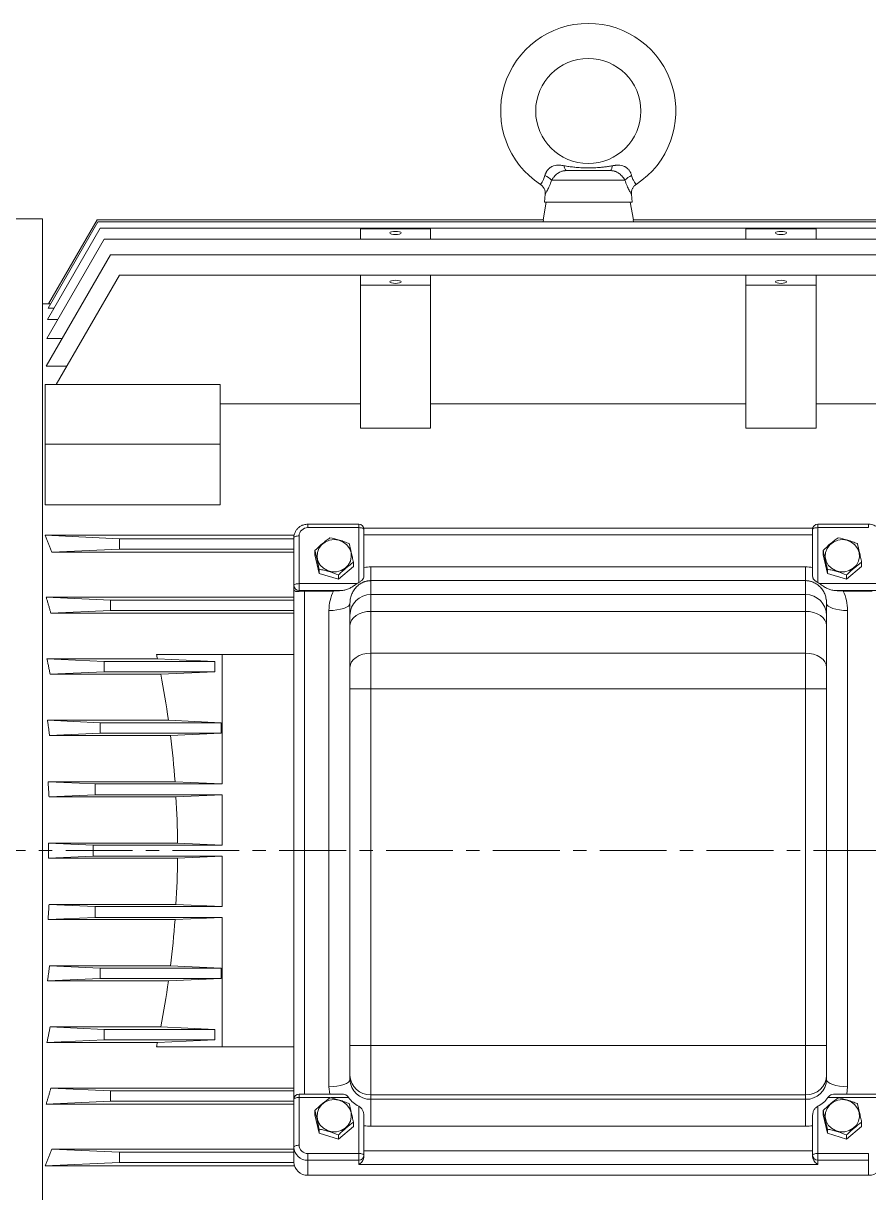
# Model space of a CAD drawing. Header units: millimetres. Extents: x -1229 to 6348, y -522 to 5252.
# Drawn here: x 520.5 to 761.7, y 1325.7 to 1659.3 of the extents above; entities that cross this region are included whole.
import ezdxf

# ---------------------------------------------------------------- set-up
doc = ezdxf.new("R2010")
doc.units = ezdxf.units.MM
doc.header["$LTSCALE"] = 25.4
doc.linetypes.add('CENTERX2', pattern=[0.8, 0.5, -0.1, 0.1, -0.1])
doc.layers.add('Centerline', color=5, linetype='CENTERX2', lineweight=5)

# ---------------------------------------------------------------- blocks, each defined once
blk = doc.blocks.new('HHI 286TS FRONT VIEW')
at = {"color": 7, "linetype": 'Continuous', "lineweight": 5}
for p, q in [((-332.43, 191.26), (-353.37, 191.26)), ((-355.2, 187.28), (-355.4, 185)), ((-330.4, 185), (-330.6, 187.28)), ((-354.9, 185), (-355.78, 180)), ((-330.4, 185), (-355.4, 185)), ((-330.02, 180), (-330.9, 185)), ((-498.6, 180.2), (-621.6, 180.2)), ((-498.6, 180.2), (-498.6, -158.04)), ((-482.17, 177.54), (-497.2, 151.5)), ((-482.83, 179.39), (-497.05, 154.76)), ((-483.04, 180), (-496.91, 155.99)), ((-355.69, 180), (-483.04, 180)), ((-202.97, 179.39), (-482.83, 179.39)), ((-203.63, 177.54), (-482.17, 177.54)), ((-407.9, 177.42), (-407.9, 174.43)), ((-407.9, 177.42), (-387.9, 177.42)), ((-387.9, 177.42), (-387.9, 174.43)), ((-355.69, 180), (-355.8, 179.39)), ((-330, 179.39), (-330.11, 180)), ((-202.76, 180), (-330.11, 180)), ((-297.9, 174.43), (-297.9, 177.42)), ((-277.9, 177.42), (-297.9, 177.42)), ((-277.9, 174.43), (-277.9, 177.42)), ((-481.01, 174.43), (-497.37, 146.08)), ((-204.79, 174.43), (-481.01, 174.43)), ((-479.24, 170), (-497.59, 138.22)), ((-206.56, 170), (-479.24, 170)), ((-476.67, 164.19), (-494.71, 132.94)), ((-407.9, 164.19), (-476.67, 164.19)), ((-407.9, 164.19), (-407.9, 161.28)), ((-387.9, 164.19), (-407.9, 164.19)), ((-387.9, 164.19), (-387.9, 161.28)), ((-297.9, 164.19), (-387.9, 164.19)), ((-277.9, 164.19), (-297.9, 164.19)), ((-297.9, 161.28), (-297.9, 164.19)), ((-277.9, 161.28), (-277.9, 164.19)), ((-209.13, 164.19), (-277.9, 164.19)), ((-407.9, 161.28), (-407.9, 120.56)), ((-407.9, 161.28), (-387.9, 161.28)), ((-387.9, 161.28), (-387.9, 120.56)), ((-277.9, 161.28), (-297.9, 161.28)), ((-297.9, 120.56), (-297.9, 161.28)), ((-277.9, 120.56), (-277.9, 161.28)), ((-496.91, 156), (-498.6, 156)), ((-495.32, 154.76), (-497.05, 154.76)), ((-496.34, 155.99), (-496.91, 155.99)), ((-494.24, 151.5), (-497.2, 151.5)), ((-493.05, 146.08), (-497.37, 146.08)), ((-491.67, 138.22), (-497.59, 138.22)), ((-497.9, 132.94), (-447.9, 132.94)), ((-497.9, 115.97), (-497.9, 132.94)), ((-447.9, 115.97), (-447.9, 132.94)), ((-407.9, 127.45), (-447.9, 127.45)), ((-297.9, 127.45), (-387.9, 127.45)), ((-237.9, 127.45), (-277.9, 127.45)), ((-387.9, 120.56), (-407.9, 120.56)), ((-277.9, 120.56), (-297.9, 120.56)), ((-497.9, 115.97), (-447.9, 115.97)), ((-497.9, 98.67), (-497.9, 115.97)), ((-447.9, 115.97), (-447.9, 98.67)), ((-447.9, 98.67), (-497.9, 98.67)), ((-408.4, 93.13), (-422.9, 93.13)), ((-422.9, 92.14), (-422.9, 93.13)), ((-422.9, 92.14), (-408.4, 92.14)), ((-408.4, 92.14), (-408.4, 93.13)), ((-408.4, 92.14), (-408.4, 76.48)), ((-278.85, 92.02), (-406.95, 92.02)), ((-406.9, 78.65), (-406.9, 91.63)), ((-278.9, 91.63), (-278.9, 78.65)), ((-262.9, 93.13), (-277.4, 93.13)), ((-277.4, 93.13), (-277.4, 92.14)), ((-277.4, 92.14), (-277.4, 76.48)), ((-277.4, 92.14), (-262.9, 92.14)), ((-262.9, 92.14), (-262.9, 93.13)), ((-476.67, 89), (-497.88, 89.96)), ((-497.88, 89.96), (-426.8, 89.96)), ((-476.67, 89), (-426.9, 89)), ((-476.67, 86), (-476.67, 89)), ((-426.9, 75.65), (-426.9, 89.28)), ((-425.4, 76.17), (-425.4, 89.79)), ((-406.9, 90.05), (-278.9, 90.05)), ((-495.99, 85.12), (-476.67, 86)), ((-426.9, 85.12), (-495.99, 85.12)), ((-426.9, 86), (-476.67, 86)), ((-420.89, 84.41), (-420.89, 85.61)), ((-420.89, 84.41), (-419.68, 79.11)), ((-275.89, 84.41), (-275.89, 85.61)), ((-274.68, 79.11), (-275.89, 84.41)), ((-419.68, 80.3), (-419.68, 79.11)), ((-414.19, 77.44), (-409.91, 81.08)), ((-409.91, 82.27), (-409.91, 81.08)), ((-404.9, 80.95), (-404.9, 77.03)), ((-280.9, 80.95), (-404.9, 80.95)), ((-280.9, 80.95), (-280.9, 77.03)), ((-274.68, 79.11), (-274.68, 80.3)), ((-264.91, 81.08), (-269.19, 77.44)), ((-264.91, 81.08), (-264.91, 82.27)), ((-419.68, 79.11), (-414.19, 77.44)), ((-414.19, 78.64), (-414.19, 77.44)), ((-404.9, 73.07), (-404.9, 77.03)), ((-280.9, 77.03), (-404.9, 77.03)), ((-280.9, 77.03), (-280.9, 73.07)), ((-269.19, 77.44), (-274.68, 79.11)), ((-269.19, 77.44), (-269.19, 78.64)), ((-426.9, 74.46), (-426.9, 75.65)), ((-426.9, -70.94), (-426.9, 74.46)), ((-425.4, 75.65), (-425.4, 76.17)), ((-408.9, 76.17), (-425.4, 76.17)), ((-425.4, 74.24), (-425.4, 75.65)), ((-425.4, 74.24), (-412.94, 74.24)), ((-425.4, 74.24), (-425.4, 73.94)), ((-423.9, 74.07), (-415.63, 74.07)), ((-423.9, -69.44), (-423.9, 74.07)), ((-276.9, 76.17), (-260.4, 76.17)), ((-272.86, 74.24), (-260.4, 74.24)), ((-270.17, 74.07), (-261.9, 74.07)), ((-497.59, 72.33), (-426.9, 72.33)), ((-497.59, 72.33), (-479.24, 71.5)), ((-479.24, 71.5), (-426.9, 71.5)), ((-479.24, 68.5), (-479.24, 71.5)), ((-410.9, 67.09), (-410.9, 70.56)), ((-404.9, 68.26), (-404.9, 73.07)), ((-280.9, 73.07), (-404.9, 73.07)), ((-280.9, 68.26), (-280.9, 73.07)), ((-274.9, 67.09), (-274.9, 70.56)), ((-496.25, 67.73), (-479.24, 68.5)), ((-426.9, 67.73), (-496.25, 67.73)), ((-426.9, 68.5), (-479.24, 68.5)), ((-416.9, 68.51), (-416.9, -67.35)), ((-404.9, 56.33), (-404.9, 68.26)), ((-404.9, 68.26), (-280.9, 68.26)), ((-280.9, 68.26), (-280.9, 56.33)), ((-268.9, -67.35), (-268.9, 68.51)), ((-410.9, 52.28), (-410.9, 64.21)), ((-274.9, 52.28), (-274.9, 64.21)), ((-497.37, 54.74), (-465.83, 54.74)), ((-497.37, 54.74), (-481.01, 54)), ((-481.01, 54), (-449.46, 54)), ((-481.01, 54), (-481.01, 51)), ((-447.4, 56), (-466.1, 56)), ((-465.83, 54.74), (-449.46, 54)), ((-449.46, 54), (-449.46, 51)), ((-447.4, 19.04), (-447.4, 56)), ((-426.9, 56), (-447.4, 56)), ((-404.9, 46.19), (-404.9, 56.33)), ((-280.9, 56.33), (-404.9, 56.33)), ((-280.9, 56.33), (-280.9, 46.19)), ((-481.01, 51), (-496.46, 50.3)), ((-464.91, 50.3), (-496.46, 50.3)), ((-449.46, 51), (-481.01, 51)), ((-464.91, 50.3), (-449.46, 51)), ((-410.9, 46.19), (-404.9, 46.19)), ((-410.9, -55.59), (-410.9, 46.19)), ((-404.9, -55.59), (-404.9, 46.19)), ((-404.9, 46.19), (-280.9, 46.19)), ((-280.9, 46.19), (-274.9, 46.19)), ((-280.9, 46.19), (-280.9, -55.59)), ((-274.9, -55.59), (-274.9, 46.19)), ((-497.2, 37.18), (-482.17, 36.5)), ((-497.2, 37.18), (-462.7, 37.18)), ((-462.7, 37.18), (-447.67, 36.5)), ((-482.17, 33.5), (-496.62, 32.84)), ((-482.17, 36.5), (-447.67, 36.5)), ((-482.17, 36.5), (-482.17, 33.5)), ((-447.67, 33.5), (-482.17, 33.5)), ((-447.67, 33.5), (-462.12, 32.84)), ((-447.67, 36.5), (-447.67, 33.5)), ((-462.12, 32.84), (-496.62, 32.84)), ((-497.05, 19.64), (-483.63, 19.04)), ((-497.05, 19.64), (-460.82, 19.64)), ((-483.63, 19.04), (-483.63, 15.96)), ((-483.63, 19.04), (-447.4, 19.04)), ((-460.82, 19.64), (-447.4, 19.04)), ((-483.63, 15.96), (-496.77, 15.37)), ((-460.54, 15.37), (-496.77, 15.37)), ((-447.4, 15.96), (-483.63, 15.96)), ((-460.54, 15.37), (-447.4, 15.96)), ((-447.4, 1.55), (-447.4, 15.96)), ((-496.91, 2.13), (-484.2, 1.55)), ((-496.91, 2.13), (-460.11, 2.13)), ((-484.2, 1.55), (-484.2, -1.55)), ((-484.2, 1.55), (-447.4, 1.55)), ((-460.11, 2.13), (-447.4, 1.55)), ((-484.2, -1.55), (-496.91, -2.13)), ((-460.11, -2.13), (-496.91, -2.13)), ((-447.4, -1.55), (-484.2, -1.55)), ((-460.11, -2.13), (-447.4, -1.55)), ((-447.4, -15.96), (-447.4, -1.55)), ((-496.77, -15.37), (-483.63, -15.96)), ((-496.77, -15.37), (-460.54, -15.37)), ((-483.63, -15.96), (-483.63, -19.04)), ((-483.63, -15.96), (-447.4, -15.96)), ((-460.54, -15.37), (-447.4, -15.96)), ((-483.63, -19.04), (-497.05, -19.64)), ((-460.82, -19.64), (-497.05, -19.64)), ((-447.4, -19.04), (-483.63, -19.04)), ((-460.82, -19.64), (-447.4, -19.04)), ((-447.4, -56), (-447.4, -19.04)), ((-496.62, -32.84), (-482.17, -33.5)), ((-496.62, -32.84), (-462.12, -32.84)), ((-462.12, -32.84), (-447.67, -33.5)), ((-482.17, -36.5), (-497.2, -37.18)), ((-482.17, -33.5), (-482.17, -36.5)), ((-482.17, -33.5), (-447.67, -33.5)), ((-447.67, -36.5), (-482.17, -36.5)), ((-447.67, -36.5), (-462.7, -37.18)), ((-447.67, -33.5), (-447.67, -36.5)), ((-462.7, -37.18), (-497.2, -37.18)), ((-496.46, -50.3), (-481.01, -51)), ((-496.46, -50.3), (-464.91, -50.3)), ((-481.01, -51), (-481.01, -54)), ((-481.01, -51), (-449.46, -51)), ((-464.91, -50.3), (-449.46, -51)), ((-449.46, -51), (-449.46, -54)), ((-481.01, -54), (-497.37, -54.74)), ((-465.83, -54.74), (-497.37, -54.74)), ((-449.46, -54), (-481.01, -54)), ((-466.1, -56), (-447.4, -56)), ((-449.46, -54), (-465.83, -54.74)), ((-447.4, -56), (-426.9, -56)), ((-404.9, -55.59), (-410.9, -55.59)), ((-404.9, -69.69), (-404.9, -55.59)), ((-280.9, -55.59), (-404.9, -55.59)), ((-280.9, -55.59), (-280.9, -69.69)), ((-274.9, -55.59), (-280.9, -55.59)), ((-410.9, -64.05), (-410.9, -65.3)), ((-274.9, -65.3), (-274.9, -64.05)), ((-496.25, -67.73), (-479.24, -68.5)), ((-496.25, -67.73), (-426.9, -67.73)), ((-479.24, -71.5), (-479.24, -68.5)), ((-479.24, -68.5), (-426.9, -68.5)), ((-413.2, -69.44), (-425.4, -69.44)), ((-425.4, -70.43), (-425.4, -69.44)), ((-416.9, -67.35), (-416.67, -69.44)), ((-404.9, -69.69), (-280.9, -69.69)), ((-404.9, -70.94), (-404.9, -69.69)), ((-280.9, -69.69), (-280.9, -70.94)), ((-260.4, -69.44), (-272.57, -69.44)), ((-269.13, -69.44), (-268.9, -67.35)), ((-479.24, -71.5), (-497.59, -72.33)), ((-426.9, -72.33), (-497.59, -72.33)), ((-426.9, -71.5), (-479.24, -71.5)), ((-426.9, -84.56), (-426.9, -70.94)), ((-425.4, -84.05), (-425.4, -70.43)), ((-416.63, -70.43), (-425.4, -70.43)), ((-411.28, -70.43), (-416.49, -70.43)), ((-408.4, -86.4), (-408.4, -72.93)), ((-404.9, -70.94), (-280.9, -70.94)), ((-404.9, -70.94), (-404.9, -78.63)), ((-280.9, -78.63), (-280.9, -70.94)), ((-277.4, -86.4), (-277.4, -72.93)), ((-274.52, -70.43), (-271.63, -70.43)), ((-271.49, -70.43), (-260.4, -70.43)), ((-420.89, -75.34), (-420.89, -74.14)), ((-419.68, -80.64), (-420.89, -75.34)), ((-406.9, -86.91), (-406.9, -76.01)), ((-278.9, -76.01), (-278.9, -86.91)), ((-275.89, -75.34), (-275.89, -74.14)), ((-275.89, -75.34), (-274.68, -80.64)), ((-419.68, -80.64), (-419.68, -79.45)), ((-409.91, -78.67), (-414.19, -82.31)), ((-409.91, -78.67), (-409.91, -77.47)), ((-404.9, -78.63), (-280.9, -78.63)), ((-274.68, -79.45), (-274.68, -80.64)), ((-269.19, -82.31), (-264.91, -78.67)), ((-264.91, -77.47), (-264.91, -78.67)), ((-414.19, -82.31), (-419.68, -80.64)), ((-414.19, -82.31), (-414.19, -81.11)), ((-274.68, -80.64), (-269.19, -82.31)), ((-269.19, -81.11), (-269.19, -82.31)), ((-495.99, -85.12), (-476.67, -86)), ((-495.99, -85.12), (-426.9, -85.12)), ((-476.67, -89), (-476.67, -86)), ((-476.67, -86), (-426.9, -86)), ((-426.9, -88.84), (-426.9, -84.56)), ((-422.9, -86.4), (-422.9, -88.32)), ((-408.4, -86.4), (-422.9, -86.4)), ((-408.4, -86.91), (-408.4, -86.4)), ((-278.9, -85.67), (-406.9, -85.67)), ((-277.4, -86.91), (-277.4, -86.4)), ((-262.9, -86.4), (-277.4, -86.4)), ((-262.9, -86.4), (-262.9, -88.32)), ((-476.67, -89), (-497.88, -89.96)), ((-426.72, -89.96), (-497.88, -89.96)), ((-426.9, -89), (-476.67, -89)), ((-422.9, -88.32), (-408.4, -88.32)), ((-422.9, -92.6), (-422.9, -88.32)), ((-408.4, -88.32), (-408.4, -86.91)), ((-408.4, -88.32), (-408.4, -89.52)), ((-408.4, -89.52), (-277.4, -89.52)), ((-406.9, -87.22), (-406.9, -86.91)), ((-278.9, -87.22), (-278.9, -86.91)), ((-277.4, -86.91), (-277.4, -88.32)), ((-277.4, -88.32), (-262.9, -88.32)), ((-277.4, -89.52), (-277.4, -88.32)), ((-262.9, -88.32), (-262.9, -92.6)), ((-422.9, -92.6), (-262.9, -92.6))]:
    blk.add_line(p, q, dxfattribs=at)
at = {"color": 7, "linetype": 'Continuous', "lineweight": 5, "flags": 128}
for points in [[(-349.8, 195.39), (-349.74, 195.09), (-349.67, 194.81), (-349.59, 194.57), (-349.5, 194.37), (-349.4, 194.21), (-349.3, 194.09), (-349.2, 194.02), (-349.09, 194)], [(-336.71, 194), (-336.6, 194.02), (-336.5, 194.09), (-336.4, 194.21), (-336.3, 194.37), (-336.21, 194.57), (-336.13, 194.81), (-336.06, 195.09), (-336, 195.39)], [(-397.9, 175.78), (-397.29, 175.81), (-396.77, 175.91), (-396.42, 176.06), (-396.3, 176.23), (-396.42, 176.4), (-396.77, 176.54), (-397.29, 176.64), (-397.9, 176.67), (-398.51, 176.64), (-399.03, 176.54), (-399.38, 176.4), (-399.5, 176.23), (-399.38, 176.06), (-399.03, 175.91), (-398.51, 175.81), (-397.9, 175.78)], [(-287.9, 175.78), (-288.51, 175.81), (-289.03, 175.91), (-289.38, 176.06), (-289.5, 176.23), (-289.38, 176.4), (-289.03, 176.54), (-288.51, 176.64), (-287.9, 176.67), (-287.29, 176.64), (-286.77, 176.54), (-286.42, 176.4), (-286.3, 176.23), (-286.42, 176.06), (-286.77, 175.91), (-287.29, 175.81), (-287.9, 175.78)], [(-397.9, 161.83), (-398.51, 161.86), (-399.03, 161.96), (-399.38, 162.11), (-399.5, 162.28), (-399.38, 162.45), (-399.03, 162.59), (-398.51, 162.69), (-397.9, 162.72), (-397.29, 162.69), (-396.77, 162.59), (-396.42, 162.45), (-396.3, 162.28), (-396.42, 162.11), (-396.77, 161.96), (-397.29, 161.86), (-397.9, 161.83)], [(-287.9, 161.83), (-288.51, 161.86), (-289.03, 161.96), (-289.38, 162.11), (-289.5, 162.28), (-289.38, 162.45), (-289.03, 162.59), (-288.51, 162.69), (-287.9, 162.72), (-287.29, 162.69), (-286.77, 162.59), (-286.42, 162.45), (-286.3, 162.28), (-286.42, 162.11), (-286.77, 161.96), (-287.29, 161.86), (-287.9, 161.83)], [(-408.4, 92.14), (-408.11, 92.13), (-407.83, 92.1), (-407.57, 92.05), (-407.34, 91.99), (-407.15, 91.91), (-407.01, 91.82), (-406.93, 91.73), (-406.9, 91.63)], [(-278.9, 91.63), (-278.87, 91.73), (-278.79, 91.82), (-278.65, 91.91), (-278.46, 91.99), (-278.23, 92.05), (-277.97, 92.1), (-277.69, 92.13), (-277.4, 92.14)], [(-425.4, 89.79), (-425.69, 89.78), (-425.97, 89.75), (-426.23, 89.71), (-426.46, 89.64), (-426.65, 89.56), (-426.79, 89.48), (-426.87, 89.38), (-426.9, 89.28)], [(-415.4, 88.72), (-414.08, 88.55), (-412.85, 88.05), (-411.82, 87.26), (-411.05, 86.23), (-410.6, 85.05), (-410.51, 83.8), (-410.78, 82.57), (-411.4, 81.46), (-412.31, 80.54), (-413.45, 79.89), (-414.73, 79.55), (-416.07, 79.55), (-417.35, 79.89), (-418.49, 80.54), (-419.4, 81.46), (-420.02, 82.57), (-420.29, 83.8), (-420.2, 85.05), (-419.75, 86.23), (-418.98, 87.26), (-417.95, 88.05), (-416.72, 88.55), (-415.4, 88.72)], [(-270.4, 88.72), (-269.08, 88.55), (-267.85, 88.05), (-266.82, 87.26), (-266.05, 86.23), (-265.6, 85.05), (-265.51, 83.8), (-265.78, 82.57), (-266.4, 81.46), (-267.31, 80.54), (-268.45, 79.89), (-269.73, 79.55), (-271.07, 79.55), (-272.35, 79.89), (-273.49, 80.54), (-274.4, 81.46), (-275.02, 82.57), (-275.29, 83.8), (-275.2, 85.05), (-274.75, 86.23), (-273.98, 87.26), (-272.95, 88.05), (-271.72, 88.55), (-270.4, 88.72)], [(-426.9, 75.65), (-426.87, 75.75), (-426.79, 75.85), (-426.65, 75.94), (-426.46, 76.02), (-426.23, 76.08), (-425.97, 76.13), (-425.69, 76.16), (-425.4, 76.17)], [(-416.9, 68.51), (-415.73, 68.55), (-414.6, 68.67), (-413.57, 68.86), (-412.66, 69.11), (-411.91, 69.42), (-411.36, 69.78), (-411.02, 70.16), (-410.9, 70.56)], [(-268.9, 68.51), (-270.07, 68.55), (-271.2, 68.67), (-272.23, 68.86), (-273.14, 69.11), (-273.89, 69.42), (-274.44, 69.78), (-274.78, 70.16), (-274.9, 70.56)], [(-410.9, 64.21), (-410.78, 65), (-410.44, 65.76), (-409.89, 66.46), (-409.14, 67.08), (-408.23, 67.58), (-407.2, 67.95), (-406.07, 68.18), (-404.9, 68.26)], [(-280.9, 68.26), (-279.73, 68.18), (-278.6, 67.95), (-277.57, 67.58), (-276.66, 67.08), (-275.91, 66.46), (-275.36, 65.76), (-275.02, 65), (-274.9, 64.21)], [(-410.9, 52.28), (-410.78, 53.07), (-410.44, 53.83), (-409.89, 54.53), (-409.14, 55.14), (-408.23, 55.65), (-407.2, 56.02), (-406.07, 56.25), (-404.9, 56.33)], [(-280.9, 56.33), (-279.73, 56.25), (-278.6, 56.02), (-277.57, 55.65), (-276.66, 55.14), (-275.91, 54.53), (-275.36, 53.83), (-275.02, 53.07), (-274.9, 52.28)], [(-416.9, -67.35), (-415.73, -67.31), (-414.6, -67.19), (-413.57, -67.01), (-412.66, -66.75), (-411.91, -66.44), (-411.36, -66.08), (-411.02, -65.7), (-410.9, -65.3)], [(-274.9, -65.3), (-274.78, -65.7), (-274.44, -66.08), (-273.89, -66.44), (-273.14, -66.75), (-272.23, -67.01), (-271.2, -67.19), (-270.07, -67.31), (-268.9, -67.35)], [(-425.4, -70.43), (-425.69, -70.44), (-425.97, -70.46), (-426.23, -70.51), (-426.46, -70.58), (-426.65, -70.65), (-426.79, -70.74), (-426.87, -70.84), (-426.9, -70.94)], [(-415.4, -71.03), (-414.08, -71.2), (-412.85, -71.7), (-411.82, -72.49), (-411.05, -73.52), (-410.6, -74.7), (-410.51, -75.95), (-410.78, -77.18), (-411.4, -78.29), (-412.31, -79.21), (-413.45, -79.86), (-414.73, -80.2), (-416.07, -80.2), (-417.35, -79.86), (-418.49, -79.21), (-419.4, -78.29), (-420.02, -77.18), (-420.29, -75.95), (-420.2, -74.7), (-419.75, -73.52), (-418.98, -72.49), (-417.95, -71.7), (-416.72, -71.2), (-415.4, -71.03)], [(-270.4, -71.03), (-269.08, -71.2), (-267.85, -71.7), (-266.82, -72.49), (-266.05, -73.52), (-265.6, -74.7), (-265.51, -75.95), (-265.78, -77.18), (-266.4, -78.29), (-267.31, -79.21), (-268.45, -79.86), (-269.73, -80.2), (-271.07, -80.2), (-272.35, -79.86), (-273.49, -79.21), (-274.4, -78.29), (-275.02, -77.18), (-275.29, -75.95), (-275.2, -74.7), (-274.75, -73.52), (-273.98, -72.49), (-272.95, -71.7), (-271.72, -71.2), (-270.4, -71.03)], [(-426.9, -84.56), (-426.87, -84.46), (-426.79, -84.37), (-426.65, -84.28), (-426.46, -84.2), (-426.23, -84.14), (-425.97, -84.09), (-425.69, -84.06), (-425.4, -84.05)], [(-406.9, -86.91), (-406.93, -86.81), (-407.01, -86.72), (-407.15, -86.63), (-407.34, -86.55), (-407.57, -86.49), (-407.83, -86.44), (-408.11, -86.41), (-408.4, -86.4)], [(-277.4, -86.4), (-277.69, -86.41), (-277.97, -86.44), (-278.23, -86.49), (-278.46, -86.55), (-278.65, -86.63), (-278.79, -86.72), (-278.87, -86.81), (-278.9, -86.91)]]:
    blk.add_lwpolyline(points, dxfattribs=at)
at = {"color": 7, "linetype": 'Continuous', "lineweight": 5}
blk.add_circle((-342.9, 211), 15, dxfattribs=at)
for centre, radius, start, end in [((-342.9, 211), 25, 303.0931, 236.9006), ((-356.86, 188.33), 4.56, 39.9679, 69.4473), ((-328.94, 188.33), 4.56, 110.5527, 140.0321), ((-408.4, 91.63), 1.5, 0, 90), ((-277.4, 91.63), 1.5, 90, 180), ((-425.44, 75.7), 1.46, 181.8362, 271.7253), ((-423.94, 66.21), 7.86, 89.7379, 100.7342), ((-404.91, 67.08), 5.99, 89.8911, 179.8905), ((-280.89, 67.08), 5.99, 0.1095, 90.1089), ((-405.08, -63.86), 5.83, 181.8363, 271.7255), ((-405.08, -65.11), 5.83, 181.8363, 271.7255), ((-280.72, -63.86), 5.83, 268.2745, 358.1637), ((-280.72, -65.11), 5.83, 268.2745, 358.1637), ((-425.4, -70.94), 1.5, 90, 180), ((-405.17, -66.31), 7.37, 213.9666, 243.9672), ((-280.63, -66.31), 7.37, 296.0328, 326.0334), ((-423.02, -84.44), 3.89, 181.8361, 271.7255), ((-423.02, -88.72), 3.89, 181.8363, 271.7253), ((-408.36, -86.87), 1.46, 268.2747, 358.1638), ((-277.44, -86.87), 1.46, 181.8362, 271.7253), ((-262.78, -88.72), 3.89, 268.2747, 358.1637)]:
    blk.add_arc(centre, radius, start, end, dxfattribs=at)
for start_param, end_param in [(5.070934, 5.079558), (4.95305, 5.040686), (4.838653, 4.924518), (4.726036, 4.81106), (4.613718, 4.698742), (4.50026, 4.586125), (4.384092, 4.471728), (4.34522, 4.353844)]:
    blk.add_ellipse((-550.17, 0), major_axis=(0, 156), ratio=0.57735, start_param=start_param, end_param=end_param, dxfattribs=at)
for points, knots in [([(-355.26, 192.6), (-355.25, 192.66), (-355.21, 192.78), (-355.16, 192.95), (-355.09, 193.12), (-355.02, 193.29), (-354.95, 193.45), (-354.87, 193.6), (-354.78, 193.75), (-354.69, 193.89), (-354.6, 194.03), (-354.5, 194.16), (-354.39, 194.28), (-354.29, 194.4), (-354.17, 194.52), (-354.06, 194.62), (-353.94, 194.72), (-353.82, 194.82), (-353.7, 194.91), (-353.57, 194.99), (-353.44, 195.07), (-353.31, 195.14), (-352.96, 195.3), (-352.37, 195.49), (-351.62, 195.56), (-350.96, 195.54), (-350.39, 195.49), (-350, 195.42), (-349.8, 195.39)], [0, 0, 0, 0, 0.028652, 0.056573, 0.083798, 0.110368, 0.13632, 0.161694, 0.18653, 0.210869, 0.234753, 0.258222, 0.281318, 0.304083, 0.326559, 0.348787, 0.370809, 0.392665, 0.414396, 0.436042, 0.45764, 0.479231, 0.500849, 0.622451, 0.750474, 0.829801, 0.912729, 1, 1, 1, 1]), ([(-349.09, 194), (-349.15, 194), (-349.26, 194), (-349.43, 193.99), (-349.61, 193.98), (-349.83, 193.95), (-350.12, 193.91), (-350.56, 193.79), (-350.99, 193.61), (-351.39, 193.38), (-351.78, 193.12), (-352.22, 192.75), (-352.61, 192.34), (-352.87, 192.02), (-353.06, 191.76), (-353.22, 191.51), (-353.32, 191.34), (-353.37, 191.26)], [0, 0, 0, 0, 0.030588, 0.061546, 0.092932, 0.124801, 0.183824, 0.249632, 0.374406, 0.436808, 0.499662, 0.629553, 0.749371, 0.81133, 0.873745, 0.936633, 1, 1, 1, 1]), ([(-349.8, 195.39), (-349.57, 195.35), (-349.11, 195.27), (-348.42, 195.17), (-347.74, 195.07), (-347.06, 194.99), (-346.03, 194.88), (-344.64, 194.78), (-342.9, 194.74), (-341.16, 194.78), (-339.62, 194.89), (-338.29, 195.04), (-337.14, 195.2), (-336.38, 195.33), (-336, 195.39)], [0, 0, 0, 0, 0.051401, 0.102006, 0.1519, 0.201173, 0.249908, 0.376526, 0.500003, 0.623428, 0.749996, 0.831542, 0.914743, 1, 1, 1, 1]), ([(-336.71, 194), (-338.37, 194), (-340.59, 194), (-345.21, 194), (-347.43, 194), (-349.09, 194)], [0, 0, 0, 0, 0.5, 0.5, 1, 1, 1, 1]), ([(-332.43, 191.26), (-332.46, 191.31), (-332.51, 191.4), (-332.6, 191.55), (-332.69, 191.69), (-332.79, 191.83), (-332.9, 191.98), (-333.01, 192.12), (-333.22, 192.37), (-333.57, 192.74), (-334.01, 193.12), (-334.4, 193.38), (-334.71, 193.55), (-335.02, 193.7), (-335.35, 193.82), (-335.68, 193.91), (-336.02, 193.96), (-336.36, 194), (-336.59, 194), (-336.71, 194)], [0, 0, 0, 0, 0.036169, 0.072182, 0.10804, 0.143744, 0.179297, 0.2147, 0.249959, 0.369715, 0.499431, 0.562063, 0.62411, 0.689902, 0.749359, 0.815265, 0.87434, 0.938039, 1, 1, 1, 1]), ([(-336, 195.39), (-335.89, 195.41), (-335.69, 195.44), (-335.4, 195.48), (-335.11, 195.52), (-334.83, 195.54), (-334.55, 195.55), (-334.08, 195.55), (-333.43, 195.49), (-332.78, 195.28), (-332.34, 195.06), (-332.07, 194.89), (-331.82, 194.7), (-331.58, 194.47), (-331.35, 194.22), (-331.14, 193.94), (-330.95, 193.64), (-330.78, 193.32), (-330.64, 192.96), (-330.57, 192.72), (-330.54, 192.6)], [0, 0, 0, 0, 0.044357, 0.087536, 0.129624, 0.170712, 0.210896, 0.250276, 0.378139, 0.499623, 0.544946, 0.590326, 0.636119, 0.682697, 0.73044, 0.779733, 0.830962, 0.884505, 0.940732, 1, 1, 1, 1]), ([(-356.55, 190.06), (-356.55, 190.06), (-356.59, 190), (-356.45, 190.19), (-356.13, 190.63), (-355.64, 191.43), (-355.39, 192.21), (-355.26, 192.6)], [0, 0, 0, 0, 0.000071, 0.250375, 0.500644, 0.750779, 1, 1, 1, 1]), ([(-353.37, 191.26), (-353.56, 190.71), (-353.96, 189.6), (-354.59, 188.33), (-355.09, 187.45), (-355.17, 187.34), (-355.2, 187.28)], [0, 0, 0, 0, 0.250063, 0.500302, 0.75028, 1, 1, 1, 1]), ([(-330.6, 187.28), (-330.6, 187.28), (-330.54, 187.19), (-330.75, 187.52), (-331.2, 188.31), (-331.85, 189.6), (-332.24, 190.71), (-332.43, 191.26)], [0, 0, 0, 0, 0.000027, 0.249711, 0.499472, 0.749103, 1, 1, 1, 1]), ([(-330.54, 192.6), (-330.41, 192.21), (-330.15, 191.42), (-329.68, 190.64), (-329.32, 190.15), (-329.27, 190.09), (-329.25, 190.06)], [0, 0, 0, 0, 0.250317, 0.499813, 0.749858, 1, 1, 1, 1]), ([(-356.55, 190.06), (-356.34, 189.89), (-355.91, 189.56), (-355.46, 188.87), (-355.19, 188.09), (-355.2, 187.55), (-355.2, 187.28)], [0, 0, 0, 0, 0.245383, 0.500002, 0.754617, 1, 1, 1, 1]), ([(-330.6, 187.28), (-330.6, 187.55), (-330.61, 188.09), (-330.34, 188.87), (-329.89, 189.56), (-329.46, 189.89), (-329.25, 190.06)], [0, 0, 0, 0, 0.2453831, 0.4999977, 0.7546169, 1, 1, 1, 1]), ([(-422.9, 93.13), (-423.29, 93.1), (-423.84, 93.06), (-424.6, 92.78), (-425.22, 92.45), (-425.86, 91.91), (-426.41, 91.21), (-426.77, 90.34), (-426.94, 89.66), (-426.89, 89.31), (-426.89, 89.28)], [0, 0, 0, 0, 0.1872492, 0.2635912, 0.390454, 0.523699, 0.6685335, 0.8229772, 0.987669, 1, 1, 1, 1]), ([(-258.91, 89.31), (-258.94, 89.63), (-258.98, 90.3), (-259.4, 91.23), (-260.02, 92), (-260.71, 92.53), (-261.39, 92.86), (-262.09, 93.08), (-262.61, 93.11), (-262.9, 93.13)], [0, 0, 0, 0, 0.160808, 0.32897, 0.493484, 0.643954, 0.749247, 0.861322, 1, 1, 1, 1]), ([(-495.99, 85.12), (-496.11, 85.45), (-496.36, 86.1), (-496.73, 87.07), (-497.11, 88.04), (-497.49, 89), (-497.75, 89.64), (-497.88, 89.96)], [0, 0, 0, 0, 0.198904, 0.398354, 0.598352, 0.7989, 1, 1, 1, 1]), ([(-420.89, 85.61), (-420.2, 86.29), (-419.49, 86.96), (-418.58, 87.73), (-418.39, 87.88), (-418.03, 88.17), (-417.85, 88.32), (-417.31, 88.73), (-416.96, 88.99), (-416.61, 89.24)], [0, 0, 0, 0, 0.5, 0.5, 0.625, 0.625, 0.75, 0.75, 1, 1, 1, 1]), ([(-416.61, 89.24), (-415.71, 89.07), (-414.8, 88.85), (-413.64, 88.49), (-413.4, 88.42), (-412.94, 88.27), (-412.71, 88.19), (-412.02, 87.94), (-411.57, 87.76), (-411.12, 87.58)], [0, 0, 0, 0, 0.5, 0.5, 0.625, 0.625, 0.75, 0.75, 1, 1, 1, 1]), ([(-411.12, 87.58), (-410.92, 86.81), (-410.72, 85.99), (-410.46, 84.86), (-410.41, 84.63), (-410.31, 84.17), (-410.26, 83.93), (-410.1, 83.23), (-410, 82.75), (-409.91, 82.27)], [0, 0, 0, 0, 0.5, 0.5, 0.625, 0.625, 0.75, 0.75, 1, 1, 1, 1]), ([(-275.89, 85.61), (-275.2, 86.29), (-274.49, 86.96), (-273.58, 87.73), (-273.39, 87.88), (-273.03, 88.17), (-272.85, 88.32), (-272.31, 88.73), (-271.96, 88.99), (-271.61, 89.24)], [0, 0, 0, 0, 0.5, 0.5, 0.625, 0.625, 0.75, 0.75, 1, 1, 1, 1]), ([(-271.61, 89.24), (-270.71, 89.07), (-269.8, 88.85), (-268.64, 88.49), (-268.4, 88.42), (-267.94, 88.27), (-267.71, 88.19), (-267.02, 87.94), (-266.57, 87.76), (-266.12, 87.58)], [0, 0, 0, 0, 0.5, 0.5, 0.625, 0.625, 0.75, 0.75, 1, 1, 1, 1]), ([(-266.12, 87.58), (-265.92, 86.81), (-265.72, 85.99), (-265.46, 84.86), (-265.41, 84.63), (-265.31, 84.17), (-265.26, 83.93), (-265.1, 83.23), (-265, 82.75), (-264.91, 82.27)], [0, 0, 0, 0, 0.5, 0.5, 0.625, 0.625, 0.75, 0.75, 1, 1, 1, 1]), ([(-419.68, 80.3), (-419.88, 81.26), (-420.08, 82.2), (-420.34, 83.33), (-420.39, 83.55), (-420.49, 83.98), (-420.54, 84.2), (-420.7, 84.82), (-420.8, 85.22), (-420.89, 85.61)], [0, 0, 0, 0, 0.5, 0.5, 0.625, 0.625, 0.75, 0.75, 1, 1, 1, 1]), ([(-274.68, 80.3), (-274.88, 81.26), (-275.08, 82.2), (-275.34, 83.33), (-275.39, 83.55), (-275.49, 83.98), (-275.54, 84.2), (-275.7, 84.82), (-275.8, 85.22), (-275.89, 85.61)], [0, 0, 0, 0, 0.5, 0.5, 0.625, 0.625, 0.75, 0.75, 1, 1, 1, 1]), ([(-414.19, 78.64), (-415.09, 79), (-416, 79.34), (-417.16, 79.69), (-417.4, 79.76), (-417.86, 79.88), (-418.09, 79.94), (-418.78, 80.11), (-419.23, 80.21), (-419.68, 80.3)], [0, 0, 0, 0, 0.5, 0.5, 0.625, 0.625, 0.75, 0.75, 1, 1, 1, 1]), ([(-409.91, 82.27), (-410.6, 81.77), (-411.31, 81.23), (-412.22, 80.46), (-412.41, 80.3), (-412.77, 79.98), (-412.95, 79.81), (-413.49, 79.32), (-413.84, 78.98), (-414.19, 78.64)], [0, 0, 0, 0, 0.5, 0.5, 0.625, 0.625, 0.75, 0.75, 1, 1, 1, 1]), ([(-406.9, 78.65), (-406.9, 78.96), (-406.9, 79.29), (-406.9, 80), (-406.9, 80.38), (-406.9, 80.78)], [0, 0, 0, 0, 0.5, 0.5, 1, 1, 1, 1]), ([(-278.9, 78.65), (-278.9, 78.96), (-278.9, 79.29), (-278.9, 80), (-278.9, 80.38), (-278.9, 80.78)], [0, 0, 0, 0, 0.5, 0.5, 1, 1, 1, 1]), ([(-269.19, 78.64), (-270.09, 79), (-271, 79.34), (-272.16, 79.69), (-272.4, 79.76), (-272.86, 79.88), (-273.09, 79.94), (-273.78, 80.11), (-274.23, 80.21), (-274.68, 80.3)], [0, 0, 0, 0, 0.5, 0.5, 0.625, 0.625, 0.75, 0.75, 1, 1, 1, 1]), ([(-264.91, 82.27), (-265.6, 81.77), (-266.31, 81.23), (-267.22, 80.46), (-267.41, 80.3), (-267.77, 79.98), (-267.95, 79.81), (-268.49, 79.32), (-268.84, 78.98), (-269.19, 78.64)], [0, 0, 0, 0, 0.5, 0.5, 0.625, 0.625, 0.75, 0.75, 1, 1, 1, 1]), ([(-404.9, 77.03), (-404.97, 77.03), (-405.1, 77.03), (-405.31, 77.01), (-405.51, 77), (-405.71, 76.97), (-405.92, 76.94), (-406.12, 76.89), (-406.32, 76.85), (-406.52, 76.79), (-406.72, 76.73), (-406.92, 76.65), (-407.43, 76.45), (-408.24, 75.99), (-409.02, 75.3), (-409.57, 74.64), (-409.93, 74.11), (-410.24, 73.54), (-410.48, 72.97), (-410.67, 72.36), (-410.8, 71.79), (-410.88, 71.19), (-410.89, 70.79), (-410.9, 70.56)], [0, 0, 0, 0, 0.018134, 0.036326, 0.054595, 0.072958, 0.091435, 0.110041, 0.128794, 0.147711, 0.166808, 0.186101, 0.205604, 0.321601, 0.450871, 0.516547, 0.587065, 0.654156, 0.727294, 0.792565, 0.866521, 0.92205, 1, 1, 1, 1]), ([(-408.4, 76.48), (-408.27, 76.56), (-408.14, 76.64), (-407.9, 76.8), (-407.79, 76.88), (-407.58, 77.04), (-407.49, 77.12), (-407.33, 77.28), (-407.26, 77.37), (-407.08, 77.62), (-407.01, 77.8), (-406.91, 78.2), (-406.9, 78.42), (-406.9, 78.65)], [0, 0, 0, 0, 0.125, 0.125, 0.25, 0.25, 0.375, 0.375, 0.5, 0.5, 0.75, 0.75, 1, 1, 1, 1]), ([(-274.9, 70.56), (-274.9, 70.65), (-274.9, 70.81), (-274.92, 71.04), (-274.93, 71.24), (-274.95, 71.43), (-274.98, 71.59), (-275.03, 71.91), (-275.13, 72.36), (-275.32, 72.97), (-275.56, 73.54), (-275.87, 74.11), (-276.23, 74.64), (-276.78, 75.3), (-277.56, 75.99), (-278.42, 76.47), (-279.05, 76.72), (-279.41, 76.83), (-279.78, 76.92), (-280.15, 76.98), (-280.53, 77.02), (-280.78, 77.03), (-280.9, 77.03)], [0, 0, 0, 0, 0.028481, 0.05447, 0.077967, 0.098972, 0.117485, 0.133505, 0.207459, 0.272735, 0.34587, 0.412967, 0.483482, 0.549163, 0.678431, 0.794433, 0.830022, 0.864944, 0.899298, 0.933186, 0.966717, 1, 1, 1, 1]), ([(-278.9, 78.65), (-278.9, 78.42), (-278.89, 78.21), (-278.82, 77.91), (-278.79, 77.81), (-278.71, 77.63), (-278.66, 77.54), (-278.54, 77.37), (-278.47, 77.28), (-278.31, 77.12), (-278.22, 77.04), (-277.91, 76.8), (-277.67, 76.64), (-277.4, 76.48)], [0, 0, 0, 0, 0.25, 0.25, 0.375, 0.375, 0.5, 0.5, 0.625, 0.625, 0.75, 0.75, 1, 1, 1, 1]), ([(-425.4, 73.94), (-425.53, 73.91), (-425.65, 73.9), (-425.88, 73.89), (-425.98, 73.89), (-426.17, 73.92), (-426.26, 73.93), (-426.42, 73.98), (-426.49, 74), (-426.67, 74.09), (-426.76, 74.16), (-426.84, 74.27), (-426.86, 74.3), (-426.89, 74.38), (-426.9, 74.42), (-426.9, 74.46)], [0, 0, 0, 0, 0.125, 0.125, 0.25, 0.25, 0.375, 0.375, 0.5, 0.5, 0.75, 0.75, 0.875, 0.875, 1, 1, 1, 1]), ([(-415.63, 74.07), (-416.05, 73.21), (-416.37, 72.3), (-416.79, 70.43), (-416.9, 69.47), (-416.9, 68.51)], [0, 0, 0, 0, 0.5, 0.5, 1, 1, 1, 1]), ([(-415.63, 74.07), (-415.17, 74.07), (-414.71, 74.09), (-413.82, 74.15), (-413.38, 74.19), (-412.94, 74.24)], [0, 0, 0, 0, 0.5, 0.5, 1, 1, 1, 1]), ([(-412.94, 74.24), (-412.57, 74.29), (-412.22, 74.36), (-411.53, 74.58), (-411.19, 74.73), (-410.52, 75.08), (-410.2, 75.29), (-409.55, 75.72), (-409.22, 75.95), (-408.9, 76.17)], [0, 0, 0, 0, 0.25, 0.25, 0.5, 0.5, 0.75, 0.75, 1, 1, 1, 1]), ([(-276.9, 76.17), (-276.58, 75.95), (-276.26, 75.73), (-275.77, 75.4), (-275.61, 75.29), (-275.28, 75.09), (-275.12, 75), (-274.62, 74.73), (-274.28, 74.58), (-273.58, 74.36), (-273.23, 74.29), (-272.86, 74.24)], [0, 0, 0, 0, 0.25, 0.25, 0.375, 0.375, 0.5, 0.5, 0.75, 0.75, 1, 1, 1, 1]), ([(-272.86, 74.24), (-272.42, 74.19), (-271.98, 74.15), (-271.09, 74.09), (-270.63, 74.07), (-270.17, 74.07)], [0, 0, 0, 0, 0.5, 0.5, 1, 1, 1, 1]), ([(-268.9, 68.51), (-268.9, 69.47), (-269.01, 70.43), (-269.43, 72.3), (-269.75, 73.21), (-270.17, 74.07)], [0, 0, 0, 0, 0.5, 0.5, 1, 1, 1, 1]), ([(-496.25, 67.73), (-496.34, 68.04), (-496.51, 68.65), (-496.78, 69.58), (-497.04, 70.5), (-497.32, 71.42), (-497.5, 72.03), (-497.59, 72.33)], [0, 0, 0, 0, 0.199228, 0.398841, 0.598839, 0.799224, 1, 1, 1, 1]), ([(-410.9, 64.21), (-410.9, 64.28), (-410.9, 64.41), (-410.9, 64.61), (-410.9, 64.79), (-410.9, 64.98), (-410.9, 65.15), (-410.9, 65.44), (-410.9, 65.8), (-410.9, 66.21), (-410.9, 66.55), (-410.9, 66.78), (-410.9, 66.94), (-410.9, 67.04), (-410.9, 67.08), (-410.9, 67.09)], [0, 0, 0, 0, 0.0413671, 0.0826609, 0.1239201, 0.1651838, 0.2064908, 0.2478798, 0.3739074, 0.5000143, 0.6260419, 0.7521489, 0.8348003, 0.9173135, 1, 1, 1, 1]), ([(-496.46, 50.3), (-496.53, 50.67), (-496.68, 51.41), (-496.9, 52.53), (-497.14, 53.64), (-497.29, 54.37), (-497.37, 54.74)], [0, 0, 0, 0, 0.2493752, 0.4991643, 0.7493713, 1, 1, 1, 1]), ([(-410.9, 46.19), (-410.9, 46.29), (-410.9, 46.47), (-410.9, 46.75), (-410.9, 47.02), (-410.9, 47.3), (-410.9, 47.57), (-410.9, 48.03), (-410.9, 48.66), (-410.9, 49.46), (-410.9, 50.23), (-410.9, 50.88), (-410.9, 51.42), (-410.9, 51.86), (-410.9, 52.14), (-410.9, 52.28)], [0, 0, 0, 0, 0.041367, 0.082661, 0.12392, 0.165184, 0.206491, 0.24788, 0.373907, 0.500014, 0.626042, 0.752149, 0.8348, 0.917313, 1, 1, 1, 1]), ([(-496.62, 32.84), (-496.67, 33.21), (-496.76, 33.93), (-496.9, 35.02), (-497.05, 36.1), (-497.15, 36.82), (-497.2, 37.18)], [0, 0, 0, 0, 0.249605, 0.49947, 0.749601, 1, 1, 1, 1]), ([(-496.77, 15.37), (-496.79, 15.72), (-496.83, 16.44), (-496.9, 17.51), (-496.97, 18.58), (-497.02, 19.29), (-497.05, 19.64)], [0, 0, 0, 0, 0.249809, 0.499742, 0.749805, 1, 1, 1, 1]), ([(-496.91, -2.13), (-496.91, -1.77), (-496.9, -1.06), (-496.9, 0), (-496.9, 1.06), (-496.91, 1.77), (-496.91, 2.13)], [0, 0, 0, 0, 0.250002, 0.5, 0.749998, 1, 1, 1, 1]), ([(-497.05, -19.64), (-497.02, -19.29), (-496.97, -18.58), (-496.9, -17.51), (-496.83, -16.44), (-496.79, -15.72), (-496.77, -15.37)], [0, 0, 0, 0, 0.250195, 0.500258, 0.750191, 1, 1, 1, 1]), ([(-497.2, -37.18), (-497.15, -36.82), (-497.05, -36.1), (-496.9, -35.02), (-496.76, -33.93), (-496.67, -33.21), (-496.62, -32.84)], [0, 0, 0, 0, 0.250399, 0.50053, 0.750395, 1, 1, 1, 1]), ([(-497.37, -54.74), (-497.29, -54.37), (-497.14, -53.64), (-496.9, -52.53), (-496.68, -51.41), (-496.53, -50.67), (-496.46, -50.3)], [0, 0, 0, 0, 0.250629, 0.500836, 0.750625, 1, 1, 1, 1]), ([(-410.9, -64.05), (-410.9, -64.01), (-410.9, -63.94), (-410.9, -63.83), (-410.9, -63.7), (-410.9, -63.57), (-410.9, -63.43), (-410.9, -63.28), (-410.9, -63.12), (-410.9, -62.95), (-410.9, -62.56), (-410.9, -61.87), (-410.9, -60.78), (-410.9, -59.56), (-410.9, -58.52), (-410.9, -57.72), (-410.9, -57.19), (-410.9, -56.66), (-410.9, -56.13), (-410.9, -55.77), (-410.9, -55.59)], [0, 0, 0, 0, 0.027264, 0.054424, 0.08151, 0.108553, 0.135581, 0.162626, 0.189717, 0.216885, 0.244158, 0.372061, 0.500012, 0.627915, 0.755866, 0.80486, 0.853596, 0.902247, 0.950991, 1, 1, 1, 1]), ([(-274.9, -64.05), (-274.9, -63.42), (-274.9, -62.27), (-274.9, -59.24), (-274.9, -57.44), (-274.9, -55.59)], [0, 0, 0, 0, 0.5, 0.5, 1, 1, 1, 1]), ([(-497.59, -72.33), (-497.5, -72.03), (-497.32, -71.42), (-497.04, -70.5), (-496.78, -69.58), (-496.51, -68.65), (-496.34, -68.04), (-496.25, -67.73)], [0, 0, 0, 0, 0.200776, 0.401161, 0.601159, 0.800772, 1, 1, 1, 1]), ([(-411.28, -70.43), (-411.43, -70.24), (-411.75, -69.84), (-412.39, -69.49), (-412.92, -69.47), (-413.2, -69.46)], [0, 0, 0, 0, 0.286719, 0.624872, 1, 1, 1, 1]), ([(-272.57, -69.48), (-272.7, -69.46), (-273.13, -69.42), (-273.68, -69.62), (-274.2, -69.99), (-274.44, -70.31), (-274.52, -70.43)], [0, 0, 0, 0, 0.1648565, 0.5327121, 0.8334086, 1, 1, 1, 1]), ([(-420.89, -74.14), (-420.13, -73.41), (-418.7, -72.05), (-417.27, -70.99), (-416.61, -70.5)], [0, 0, 0, 0, 0.534747, 1, 1, 1, 1]), ([(-416.61, -70.5), (-415.71, -70.68), (-414.8, -70.9), (-413.64, -71.25), (-413.4, -71.33), (-412.94, -71.48), (-412.71, -71.56), (-412.02, -71.81), (-411.57, -71.99), (-411.12, -72.17)], [0, 0, 0, 0, 0.5, 0.5, 0.625, 0.625, 0.75, 0.75, 1, 1, 1, 1]), ([(-411.12, -72.17), (-410.92, -72.94), (-410.72, -73.76), (-410.46, -74.89), (-410.41, -75.12), (-410.31, -75.58), (-410.26, -75.81), (-410.1, -76.52), (-410, -76.99), (-409.91, -77.47)], [0, 0, 0, 0, 0.5, 0.5, 0.625, 0.625, 0.75, 0.75, 1, 1, 1, 1]), ([(-406.9, -76.01), (-406.9, -75.7), (-406.91, -75.4), (-406.98, -74.95), (-407.01, -74.81), (-407.08, -74.52), (-407.13, -74.38), (-407.25, -74.1), (-407.32, -73.97), (-407.48, -73.72), (-407.57, -73.6), (-407.88, -73.26), (-408.13, -73.07), (-408.4, -72.93)], [0, 0, 0, 0, 0.25, 0.25, 0.375, 0.375, 0.5, 0.5, 0.625, 0.625, 0.75, 0.75, 1, 1, 1, 1]), ([(-277.4, -72.93), (-277.54, -73), (-277.67, -73.08), (-277.91, -73.27), (-278.02, -73.37), (-278.33, -73.71), (-278.49, -73.96), (-278.72, -74.51), (-278.8, -74.8), (-278.89, -75.4), (-278.9, -75.7), (-278.9, -76.01)], [0, 0, 0, 0, 0.125, 0.125, 0.25, 0.25, 0.5, 0.5, 0.75, 0.75, 1, 1, 1, 1]), ([(-275.89, -74.14), (-275.13, -73.41), (-273.7, -72.05), (-272.27, -70.99), (-271.61, -70.5)], [0, 0, 0, 0, 0.5347464, 1, 1, 1, 1]), ([(-271.61, -70.5), (-270.71, -70.68), (-269.8, -70.9), (-268.64, -71.25), (-268.4, -71.33), (-267.94, -71.48), (-267.71, -71.56), (-267.02, -71.81), (-266.57, -71.99), (-266.12, -72.17)], [0, 0, 0, 0, 0.5, 0.5, 0.625, 0.625, 0.75, 0.75, 1, 1, 1, 1]), ([(-266.12, -72.17), (-265.92, -72.94), (-265.72, -73.76), (-265.46, -74.89), (-265.41, -75.12), (-265.31, -75.58), (-265.26, -75.81), (-265.1, -76.52), (-265, -76.99), (-264.91, -77.47)], [0, 0, 0, 0, 0.5, 0.5, 0.625, 0.625, 0.75, 0.75, 1, 1, 1, 1]), ([(-419.68, -79.45), (-419.88, -78.49), (-420.08, -77.55), (-420.34, -76.42), (-420.39, -76.2), (-420.49, -75.76), (-420.54, -75.55), (-420.7, -74.93), (-420.8, -74.53), (-420.89, -74.14)], [0, 0, 0, 0, 0.5, 0.5, 0.625, 0.625, 0.75, 0.75, 1, 1, 1, 1]), ([(-406.9, -78.47), (-406.9, -78.07), (-406.9, -77.67), (-406.9, -76.85), (-406.9, -76.43), (-406.9, -76.01)], [0, 0, 0, 0, 0.5, 0.5, 1, 1, 1, 1]), ([(-278.9, -76.01), (-278.9, -76.43), (-278.9, -76.84), (-278.9, -77.66), (-278.9, -78.07), (-278.9, -78.47)], [0, 0, 0, 0, 0.5, 0.5, 1, 1, 1, 1]), ([(-274.68, -79.45), (-274.88, -78.49), (-275.08, -77.55), (-275.34, -76.42), (-275.39, -76.2), (-275.49, -75.76), (-275.54, -75.55), (-275.7, -74.93), (-275.8, -74.53), (-275.89, -74.14)], [0, 0, 0, 0, 0.5, 0.5, 0.625, 0.625, 0.75, 0.75, 1, 1, 1, 1]), ([(-414.19, -81.11), (-415.09, -80.75), (-416, -80.41), (-417.16, -80.06), (-417.4, -79.99), (-417.86, -79.86), (-418.09, -79.8), (-418.78, -79.63), (-419.23, -79.54), (-419.68, -79.45)], [0, 0, 0, 0, 0.5, 0.5, 0.625, 0.625, 0.75, 0.75, 1, 1, 1, 1]), ([(-409.91, -77.47), (-410.6, -77.98), (-411.31, -78.52), (-412.22, -79.29), (-412.41, -79.45), (-412.77, -79.77), (-412.95, -79.93), (-413.49, -80.43), (-413.84, -80.77), (-414.19, -81.11)], [0, 0, 0, 0, 0.5, 0.5, 0.625, 0.625, 0.75, 0.75, 1, 1, 1, 1]), ([(-269.19, -81.11), (-270.09, -80.75), (-271, -80.41), (-272.16, -80.06), (-272.4, -79.99), (-272.86, -79.86), (-273.09, -79.8), (-273.78, -79.63), (-274.23, -79.54), (-274.68, -79.45)], [0, 0, 0, 0, 0.5, 0.5, 0.625, 0.625, 0.75, 0.75, 1, 1, 1, 1]), ([(-264.91, -77.47), (-265.6, -77.98), (-266.31, -78.52), (-267.22, -79.29), (-267.41, -79.45), (-267.77, -79.77), (-267.95, -79.93), (-268.49, -80.43), (-268.84, -80.77), (-269.19, -81.11)], [0, 0, 0, 0, 0.5, 0.5, 0.625, 0.625, 0.75, 0.75, 1, 1, 1, 1]), ([(-497.88, -89.96), (-497.75, -89.64), (-497.49, -89), (-497.11, -88.04), (-496.73, -87.07), (-496.36, -86.1), (-496.11, -85.45), (-495.99, -85.12)], [0, 0, 0, 0, 0.2010999, 0.4016477, 0.6016456, 0.8010957, 1, 1, 1, 1]), ([(-422.9, -86.4), (-423.56, -86.4), (-424.2, -86.15), (-425.14, -85.27), (-425.4, -84.67), (-425.4, -84.05)], [0, 0, 0, 0, 0.5, 0.5, 1, 1, 1, 1]), ([(-406.9, -87.22), (-406.9, -87.37), (-406.92, -87.51), (-406.97, -87.78), (-407.01, -87.92), (-407.16, -88.29), (-407.29, -88.51), (-407.57, -88.89), (-407.73, -89.06), (-407.98, -89.26), (-408.06, -89.32), (-408.23, -89.43), (-408.32, -89.48), (-408.4, -89.52)], [0, 0, 0, 0, 0.125, 0.125, 0.25, 0.25, 0.5, 0.5, 0.75, 0.75, 0.875, 0.875, 1, 1, 1, 1]), ([(-278.9, -87.22), (-278.9, -87.37), (-278.88, -87.51), (-278.83, -87.78), (-278.79, -87.92), (-278.64, -88.29), (-278.51, -88.51), (-278.23, -88.89), (-278.07, -89.06), (-277.82, -89.26), (-277.74, -89.32), (-277.57, -89.43), (-277.48, -89.48), (-277.4, -89.52)], [0, 0, 0, 0, 0.125, 0.125, 0.25, 0.25, 0.5, 0.5, 0.75, 0.75, 0.875, 0.875, 1, 1, 1, 1])]:
    blk.add_open_spline(points, degree=3, knots=knots, dxfattribs=at)
for points in [[(-425.4, 89.79), (-425.4, 91.09), (-424.28, 92.14), (-422.9, 92.14)], [(-404.9, 80.95), (-405.57, 80.95), (-406.24, 80.9), (-406.9, 80.78)], [(-278.9, 80.78), (-279.56, 80.9), (-280.23, 80.95), (-280.9, 80.95)], [(-408.9, 76.17), (-408.74, 76.28), (-408.57, 76.38), (-408.4, 76.48)], [(-277.4, 76.48), (-277.23, 76.38), (-277.06, 76.28), (-276.9, 76.17)], [(-274.9, 64.21), (-274.9, 65.87), (-274.9, 66.9), (-274.9, 67.09)], [(-274.9, 46.19), (-274.9, 48.45), (-274.9, 50.62), (-274.9, 52.28)], [(-406.9, -78.47), (-406.24, -78.57), (-405.57, -78.63), (-404.9, -78.63)], [(-280.9, -78.63), (-280.23, -78.63), (-279.56, -78.57), (-278.9, -78.47)]]:
    blk.add_open_spline(points, degree=3, dxfattribs=at)
at = {"layer": 'Centerline', "lineweight": 5, "ltscale": 1.5}
blk.add_line((14.71, 0), (-714.06, 0), dxfattribs=at)

msp = doc.modelspace()

# ---------------------------------------------------------------- block references
at = {"color": 7, "lineweight": 5}
msp.add_blockref('HHI 286TS FRONT VIEW', (1024.615, 1423.257), dxfattribs=at)

doc.saveas('drawing.dxf')
